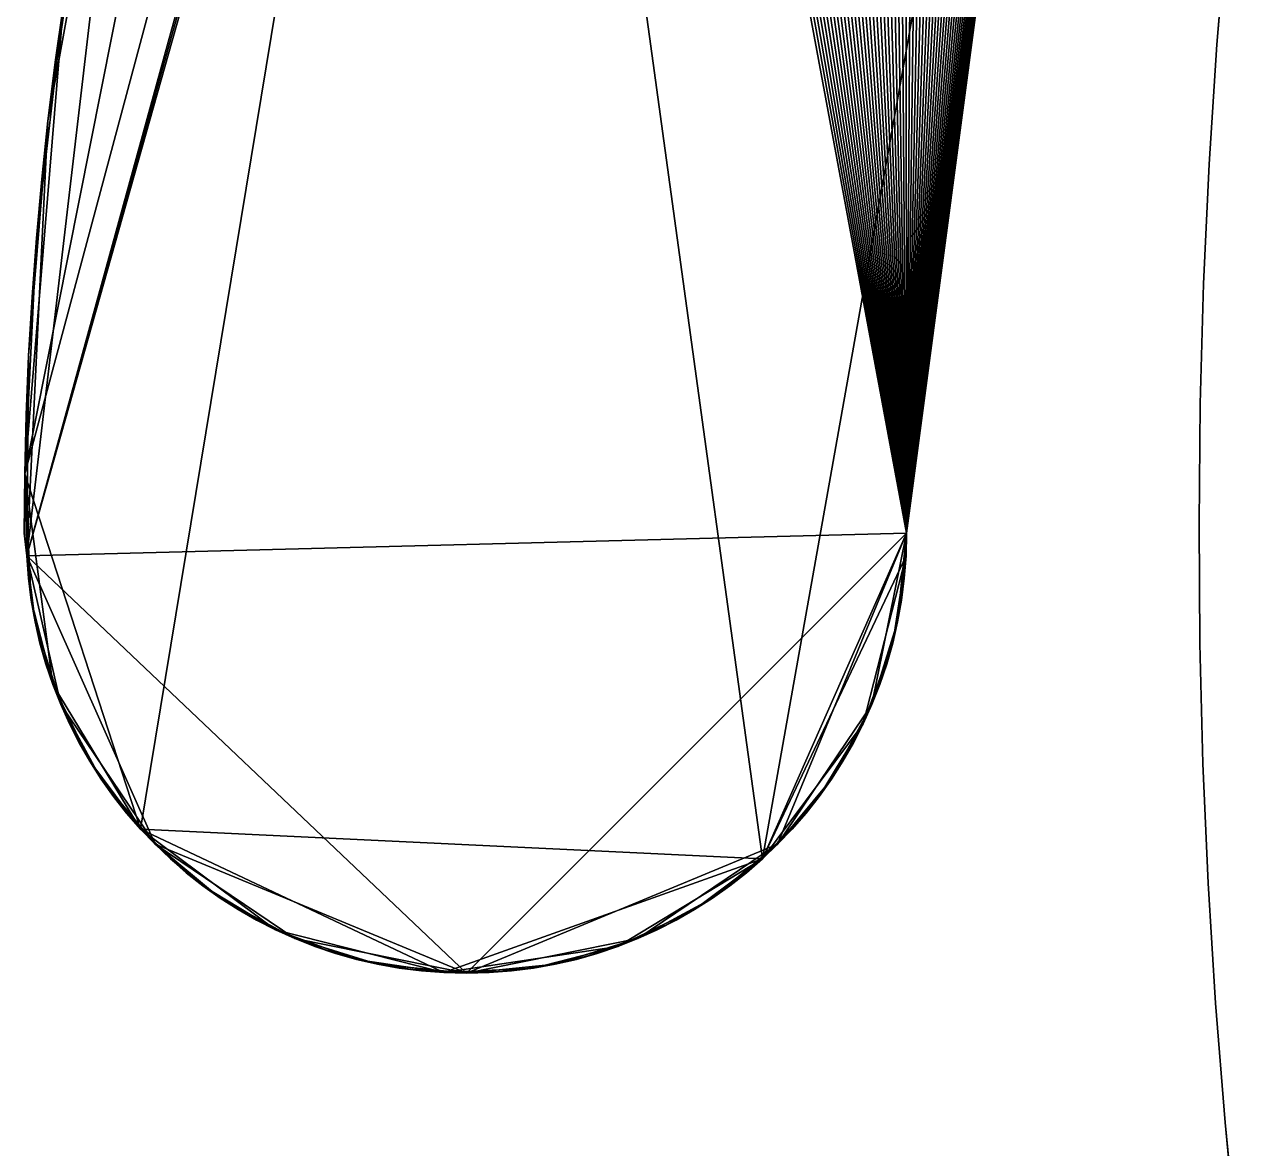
# Model space of a CAD drawing. Extents: x 0 to 16, y 0 to 13.9.
# Drawn here: x 1.864 to 3.93, y 6.951 to 8.867 of the extents above; entities that cross this region are included whole.
import ezdxf

# ---------------------------------------------------------------- set-up
doc = ezdxf.new("R2010")
doc.units = 0
doc.layers.get('0').update_dxf_attribs({"linetype": 'continuous'})

# ---------------------------------------------------------------- blocks, each defined once
blk = doc.blocks.new('FACE015')
at = {"color": 0}
for p, q in [((3.86522, 8.01609), (3.86734, 8.22044)), ((3.86734, 8.22044), (3.86522, 8.01609))]:
    blk.add_line(p, q, dxfattribs=at)
blk = doc.blocks.new('FACE018')
at = {"color": 0}
for p, q in [((3.88086, 7.4032), (3.87198, 7.60742)), ((3.87198, 7.60742), (3.88086, 7.4032))]:
    blk.add_line(p, q, dxfattribs=at)
blk = doc.blocks.new('FACE020')
at = {"color": 0}
for p, q in [((3.90963, 6.99525), (3.89341, 7.19913)), ((3.89341, 7.19913), (3.90963, 6.99525))]:
    blk.add_line(p, q, dxfattribs=at)
blk = doc.blocks.new('FACE021')
at = {"color": 0}
for p, q in [((3.92951, 6.79161), (3.90963, 6.99525)), ((3.90963, 6.99525), (3.92951, 6.79161))]:
    blk.add_line(p, q, dxfattribs=at)
blk = doc.blocks.new('FACE479')
at = {"color": 0}
for p, q in [((3.89341, 7.19913), (3.90963, 6.99525)), ((3.90963, 6.99525), (3.89341, 7.19913))]:
    blk.add_line(p, q, dxfattribs=at)
blk = doc.blocks.new('FACE480')
at = {"color": 0}
for p, q in [((3.88086, 7.4032), (3.89341, 7.19913)), ((3.89341, 7.19913), (3.88086, 7.4032))]:
    blk.add_line(p, q, dxfattribs=at)
blk = doc.blocks.new('FACE481')
at = {"color": 0}
for p, q in [((3.87198, 7.60742), (3.88086, 7.4032)), ((3.88086, 7.4032), (3.87198, 7.60742))]:
    blk.add_line(p, q, dxfattribs=at)
blk = doc.blocks.new('FACE483')
at = {"color": 0}
for p, q in [((3.86522, 8.01609), (3.86677, 7.81173)), ((3.86677, 7.81173), (3.86522, 8.01609))]:
    blk.add_line(p, q, dxfattribs=at)
blk = doc.blocks.new('FACE484')
at = {"color": 0}
for p, q in [((3.86734, 8.22044), (3.86522, 8.01609)), ((3.86522, 8.01609), (3.86734, 8.22044))]:
    blk.add_line(p, q, dxfattribs=at)
blk = doc.blocks.new('FACE485')
at = {"color": 0}
for p, q in [((3.87313, 8.42474), (3.86734, 8.22044)), ((3.86734, 8.22044), (3.87313, 8.42474))]:
    blk.add_line(p, q, dxfattribs=at)
blk = doc.blocks.new('FACE488')
at = {"color": 0}
for p, q in [((3.91251, 9.0368), (3.89572, 8.83296)), ((3.89572, 8.83296), (3.91251, 9.0368))]:
    blk.add_line(p, q, dxfattribs=at)
blk = doc.blocks.new('FACE828')
at = {"color": 0}
for p, q in [((1.88451, 8.5031), (1.89357, 8.60318)), ((1.89357, 8.60318), (1.88451, 8.5031))]:
    blk.add_line(p, q, dxfattribs=at)
blk = doc.blocks.new('FACE831')
at = {"color": 0}
for p, q in [((1.86717, 8.20171), (1.87131, 8.30235)), ((1.87131, 8.30235), (1.86717, 8.20171))]:
    blk.add_line(p, q, dxfattribs=at)
blk = doc.blocks.new('FACE832')
at = {"color": 0}
for p, q in [((1.86468, 8.10092), (1.86717, 8.20171)), ((1.86717, 8.20171), (1.86468, 8.10092))]:
    blk.add_line(p, q, dxfattribs=at)
blk = doc.blocks.new('FACE833')
at = {"color": 0}
for p, q in [((1.86385, 8), (1.86468, 8.10092)), ((1.86468, 8.10092), (1.86385, 8))]:
    blk.add_line(p, q, dxfattribs=at)
blk = doc.blocks.new('FACE834')
at = {"color": 0}
for p, q in [((1.86801, 7.96141), (1.86385, 8)), ((1.86385, 8), (1.86801, 7.96141))]:
    blk.add_line(p, q, dxfattribs=at)
blk = doc.blocks.new('FACE835')
at = {"color": 0}
for p, q in [((1.87091, 7.92332), (1.86801, 7.96141)), ((1.86801, 7.96141), (1.87091, 7.92332))]:
    blk.add_line(p, q, dxfattribs=at)
blk = doc.blocks.new('FACE838')
at = {"color": 0}
for p, q in [((1.89065, 7.81256), (1.88227, 7.84885)), ((1.88227, 7.84885), (1.89065, 7.81256))]:
    blk.add_line(p, q, dxfattribs=at)
blk = doc.blocks.new('FACE839')
at = {"color": 0}
for p, q in [((1.90075, 7.77697), (1.89065, 7.81256)), ((1.89065, 7.81256), (1.90075, 7.77697))]:
    blk.add_line(p, q, dxfattribs=at)
blk = doc.blocks.new('FACE844')
at = {"color": 0}
for p, q in [((1.97561, 7.6111), (1.95755, 7.64251)), ((1.95755, 7.64251), (1.97561, 7.6111))]:
    blk.add_line(p, q, dxfattribs=at)
blk = doc.blocks.new('FACE848')
at = {"color": 0}
for p, q in [((2.06187, 7.49572), (2.0383, 7.52293)), ((2.0383, 7.52293), (2.06187, 7.49572))]:
    blk.add_line(p, q, dxfattribs=at)
blk = doc.blocks.new('FACE851')
at = {"color": 0}
for p, q in [((2.13996, 7.42126), (2.11275, 7.44484)), ((2.11275, 7.44484), (2.13996, 7.42126))]:
    blk.add_line(p, q, dxfattribs=at)
blk = doc.blocks.new('FACE854')
at = {"color": 0}
for p, q in [((2.22813, 7.35858), (2.1977, 7.37809)), ((2.1977, 7.37809), (2.22813, 7.35858))]:
    blk.add_line(p, q, dxfattribs=at)
blk = doc.blocks.new('FACE857')
at = {"color": 0}
for p, q in [((2.3251, 7.30894), (2.29188, 7.32396)), ((2.29188, 7.32396), (2.3251, 7.30894))]:
    blk.add_line(p, q, dxfattribs=at)
blk = doc.blocks.new('FACE858')
at = {"color": 0}
for p, q in [((2.35916, 7.29551), (2.3251, 7.30894)), ((2.3251, 7.30894), (2.35916, 7.29551))]:
    blk.add_line(p, q, dxfattribs=at)
blk = doc.blocks.new('FACE859')
at = {"color": 0}
for p, q in [((2.39401, 7.28372), (2.35916, 7.29551)), ((2.35916, 7.29551), (2.39401, 7.28372))]:
    blk.add_line(p, q, dxfattribs=at)
blk = doc.blocks.new('FACE861')
at = {"color": 0}
for p, q in [((2.46588, 7.26524), (2.4296, 7.27361)), ((2.4296, 7.27361), (2.46588, 7.26524))]:
    blk.add_line(p, q, dxfattribs=at)
blk = doc.blocks.new('FACE866')
at = {"color": 0}
for p, q in [((2.65563, 7.25098), (2.61703, 7.25)), ((2.61703, 7.25), (2.65563, 7.25098))]:
    blk.add_line(p, q, dxfattribs=at)
blk = doc.blocks.new('FACE868')
at = {"color": 0}
for p, q in [((2.73125, 7.25864), (2.69372, 7.25387)), ((2.69372, 7.25387), (2.73125, 7.25864))]:
    blk.add_line(p, q, dxfattribs=at)
blk = doc.blocks.new('FACE869')
at = {"color": 0}
for p, q in [((2.76818, 7.26524), (2.73125, 7.25864)), ((2.73125, 7.25864), (2.76818, 7.26524))]:
    blk.add_line(p, q, dxfattribs=at)
blk = doc.blocks.new('FACE872')
at = {"color": 0}
for p, q in [((2.87491, 7.29551), (2.84006, 7.28372)), ((2.84006, 7.28372), (2.87491, 7.29551))]:
    blk.add_line(p, q, dxfattribs=at)
blk = doc.blocks.new('FACE876')
at = {"color": 0}
for p, q in [((3.00594, 7.35858), (2.97453, 7.34052)), ((2.97453, 7.34052), (3.00594, 7.35858))]:
    blk.add_line(p, q, dxfattribs=at)
blk = doc.blocks.new('FACE878')
at = {"color": 0}
for p, q in [((3.06577, 7.399), (3.03637, 7.37809)), ((3.03637, 7.37809), (3.06577, 7.399))]:
    blk.add_line(p, q, dxfattribs=at)
blk = doc.blocks.new('FACE882')
at = {"color": 0}
for p, q in [((3.1722, 7.49572), (3.14736, 7.46967)), ((3.14736, 7.46967), (3.1722, 7.49572))]:
    blk.add_line(p, q, dxfattribs=at)
blk = doc.blocks.new('FACE883')
at = {"color": 0}
for p, q in [((3.19577, 7.52293), (3.1722, 7.49572)), ((3.1722, 7.49572), (3.19577, 7.52293))]:
    blk.add_line(p, q, dxfattribs=at)
blk = doc.blocks.new('FACE884')
at = {"color": 0}
for p, q in [((3.21803, 7.55126), (3.19577, 7.52293)), ((3.19577, 7.52293), (3.21803, 7.55126))]:
    blk.add_line(p, q, dxfattribs=at)
blk = doc.blocks.new('FACE885')
at = {"color": 0}
for p, q in [((3.23895, 7.58067), (3.21803, 7.55126)), ((3.21803, 7.55126), (3.23895, 7.58067))]:
    blk.add_line(p, q, dxfattribs=at)
blk = doc.blocks.new('FACE888')
at = {"color": 0}
for p, q in [((3.29308, 7.67484), (3.27651, 7.64251)), ((3.27651, 7.64251), (3.29308, 7.67484))]:
    blk.add_line(p, q, dxfattribs=at)
blk = doc.blocks.new('FACE894')
at = {"color": 0}
for p, q in [((3.35839, 7.88578), (3.3518, 7.84885)), ((3.3518, 7.84885), (3.35839, 7.88578))]:
    blk.add_line(p, q, dxfattribs=at)
blk = doc.blocks.new('FACE898')
at = {"color": 0}
for p, q in [((3.73001, 10.7369), (3.36703, 8)), ((3.36703, 8), (3.73001, 10.7369))]:
    blk.add_line(p, q, dxfattribs=at)
blk = doc.blocks.new('FACE1023')
at = {"color": 0}
for p, q in [((3.36703, 8), (3.73001, 10.7369)), ((3.73001, 10.7369), (3.36703, 8))]:
    blk.add_line(p, q, dxfattribs=at)
blk = doc.blocks.new('FACE1025')
at = {"color": 0}
for p, q in [((3.36606, 7.96141), (3.36703, 8)), ((3.36703, 8), (3.36606, 7.96141))]:
    blk.add_line(p, q, dxfattribs=at)
blk = doc.blocks.new('FACE1028')
at = {"color": 0}
for p, q in [((3.36606, 7.96141), (3.36316, 7.92332)), ((3.36316, 7.92332), (3.36606, 7.96141))]:
    blk.add_line(p, q, dxfattribs=at)
blk = doc.blocks.new('FACE1030')
at = {"color": 0}
for p, q in [((3.36316, 7.92332), (3.35839, 7.88578)), ((3.35839, 7.88578), (3.36316, 7.92332))]:
    blk.add_line(p, q, dxfattribs=at)
blk = doc.blocks.new('FACE1032')
at = {"color": 0}
for p, q in [((3.35839, 7.88578), (3.3518, 7.84885)), ((3.3518, 7.84885), (3.35839, 7.88578))]:
    blk.add_line(p, q, dxfattribs=at)
blk = doc.blocks.new('FACE1037')
at = {"color": 0}
for p, q in [((3.32152, 7.74212), (3.33331, 7.77697)), ((3.33331, 7.77697), (3.32152, 7.74212))]:
    blk.add_line(p, q, dxfattribs=at)
blk = doc.blocks.new('FACE1042')
at = {"color": 0}
for p, q in [((3.30809, 7.70807), (3.29308, 7.67484)), ((3.29308, 7.67484), (3.30809, 7.70807))]:
    blk.add_line(p, q, dxfattribs=at)
blk = doc.blocks.new('FACE1044')
at = {"color": 0}
for p, q in [((3.29308, 7.67484), (3.27651, 7.64251)), ((3.27651, 7.64251), (3.29308, 7.67484))]:
    blk.add_line(p, q, dxfattribs=at)
blk = doc.blocks.new('FACE1049')
at = {"color": 0}
for p, q in [((3.21803, 7.55126), (3.23895, 7.58067)), ((3.23895, 7.58067), (3.21803, 7.55126))]:
    blk.add_line(p, q, dxfattribs=at)
blk = doc.blocks.new('FACE1050')
at = {"color": 0}
for p, q in [((3.23895, 7.58067), (3.21803, 7.55126)), ((3.21803, 7.55126), (3.23895, 7.58067))]:
    blk.add_line(p, q, dxfattribs=at)
blk = doc.blocks.new('FACE1051')
at = {"color": 0}
for p, q in [((3.19577, 7.52293), (3.21803, 7.55126)), ((3.21803, 7.55126), (3.19577, 7.52293))]:
    blk.add_line(p, q, dxfattribs=at)
blk = doc.blocks.new('FACE1053')
at = {"color": 0}
for p, q in [((3.1722, 7.49572), (3.19577, 7.52293)), ((3.19577, 7.52293), (3.1722, 7.49572))]:
    blk.add_line(p, q, dxfattribs=at)
blk = doc.blocks.new('FACE1054')
at = {"color": 0}
for p, q in [((3.19577, 7.52293), (3.1722, 7.49572)), ((3.1722, 7.49572), (3.19577, 7.52293))]:
    blk.add_line(p, q, dxfattribs=at)
blk = doc.blocks.new('FACE1055')
at = {"color": 0}
for p, q in [((3.14736, 7.46967), (3.1722, 7.49572)), ((3.1722, 7.49572), (3.14736, 7.46967))]:
    blk.add_line(p, q, dxfattribs=at)
blk = doc.blocks.new('FACE1059')
at = {"color": 0}
for p, q in [((3.0941, 7.42126), (3.12132, 7.44484)), ((3.12132, 7.44484), (3.0941, 7.42126))]:
    blk.add_line(p, q, dxfattribs=at)
blk = doc.blocks.new('FACE1060')
at = {"color": 0}
for p, q in [((3.12132, 7.44484), (3.0941, 7.42126)), ((3.0941, 7.42126), (3.12132, 7.44484))]:
    blk.add_line(p, q, dxfattribs=at)
blk = doc.blocks.new('FACE1061')
at = {"color": 0}
for p, q in [((3.06577, 7.399), (3.0941, 7.42126)), ((3.0941, 7.42126), (3.06577, 7.399))]:
    blk.add_line(p, q, dxfattribs=at)
blk = doc.blocks.new('FACE1062')
at = {"color": 0}
for p, q in [((3.0941, 7.42126), (3.06577, 7.399)), ((3.06577, 7.399), (3.0941, 7.42126))]:
    blk.add_line(p, q, dxfattribs=at)
blk = doc.blocks.new('FACE1063')
at = {"color": 0}
for p, q in [((3.03637, 7.37809), (3.06577, 7.399)), ((3.06577, 7.399), (3.03637, 7.37809))]:
    blk.add_line(p, q, dxfattribs=at)
blk = doc.blocks.new('FACE1064')
at = {"color": 0}
for p, q in [((3.06577, 7.399), (3.03637, 7.37809)), ((3.03637, 7.37809), (3.06577, 7.399))]:
    blk.add_line(p, q, dxfattribs=at)
blk = doc.blocks.new('FACE1066')
at = {"color": 0}
for p, q in [((3.03637, 7.37809), (3.00594, 7.35858)), ((3.00594, 7.35858), (3.03637, 7.37809))]:
    blk.add_line(p, q, dxfattribs=at)
blk = doc.blocks.new('FACE1067')
at = {"color": 0}
for p, q in [((2.97453, 7.34052), (3.00594, 7.35858)), ((3.00594, 7.35858), (2.97453, 7.34052))]:
    blk.add_line(p, q, dxfattribs=at)
blk = doc.blocks.new('FACE1068')
at = {"color": 0}
for p, q in [((3.00594, 7.35858), (2.97453, 7.34052)), ((2.97453, 7.34052), (3.00594, 7.35858))]:
    blk.add_line(p, q, dxfattribs=at)
blk = doc.blocks.new('FACE1070')
at = {"color": 0}
for p, q in [((2.97453, 7.34052), (2.94219, 7.32396)), ((2.94219, 7.32396), (2.97453, 7.34052))]:
    blk.add_line(p, q, dxfattribs=at)
blk = doc.blocks.new('FACE1072')
at = {"color": 0}
for p, q in [((2.94219, 7.32396), (2.90897, 7.30894)), ((2.90897, 7.30894), (2.94219, 7.32396))]:
    blk.add_line(p, q, dxfattribs=at)
blk = doc.blocks.new('FACE1075')
at = {"color": 0}
for p, q in [((2.84006, 7.28372), (2.87491, 7.29551)), ((2.87491, 7.29551), (2.84006, 7.28372))]:
    blk.add_line(p, q, dxfattribs=at)
blk = doc.blocks.new('FACE1076')
at = {"color": 0}
for p, q in [((2.87491, 7.29551), (2.84006, 7.28372)), ((2.84006, 7.28372), (2.87491, 7.29551))]:
    blk.add_line(p, q, dxfattribs=at)
blk = doc.blocks.new('FACE1079')
at = {"color": 0}
for p, q in [((2.76818, 7.26524), (2.80447, 7.27361)), ((2.80447, 7.27361), (2.76818, 7.26524))]:
    blk.add_line(p, q, dxfattribs=at)
blk = doc.blocks.new('FACE1087')
at = {"color": 0}
for p, q in [((2.61703, 7.25), (2.65563, 7.25098)), ((2.65563, 7.25098), (2.61703, 7.25))]:
    blk.add_line(p, q, dxfattribs=at)
blk = doc.blocks.new('FACE1088')
at = {"color": 0}
for p, q in [((2.65563, 7.25098), (2.61703, 7.25)), ((2.61703, 7.25), (2.65563, 7.25098))]:
    blk.add_line(p, q, dxfattribs=at)
blk = doc.blocks.new('FACE1092')
at = {"color": 0}
for p, q in [((2.57844, 7.25098), (2.54035, 7.25387)), ((2.54035, 7.25387), (2.57844, 7.25098))]:
    blk.add_line(p, q, dxfattribs=at)
blk = doc.blocks.new('FACE1093')
at = {"color": 0}
for p, q in [((2.50282, 7.25864), (2.54035, 7.25387)), ((2.54035, 7.25387), (2.50282, 7.25864))]:
    blk.add_line(p, q, dxfattribs=at)
blk = doc.blocks.new('FACE1094')
at = {"color": 0}
for p, q in [((2.54035, 7.25387), (2.50282, 7.25864)), ((2.50282, 7.25864), (2.54035, 7.25387))]:
    blk.add_line(p, q, dxfattribs=at)
blk = doc.blocks.new('FACE1096')
at = {"color": 0}
for p, q in [((2.50282, 7.25864), (2.46588, 7.26524)), ((2.46588, 7.26524), (2.50282, 7.25864))]:
    blk.add_line(p, q, dxfattribs=at)
blk = doc.blocks.new('FACE1097')
at = {"color": 0}
for p, q in [((2.4296, 7.27361), (2.46588, 7.26524)), ((2.46588, 7.26524), (2.4296, 7.27361))]:
    blk.add_line(p, q, dxfattribs=at)
blk = doc.blocks.new('FACE1098')
at = {"color": 0}
for p, q in [((2.46588, 7.26524), (2.4296, 7.27361)), ((2.4296, 7.27361), (2.46588, 7.26524))]:
    blk.add_line(p, q, dxfattribs=at)
blk = doc.blocks.new('FACE1103')
at = {"color": 0}
for p, q in [((2.3251, 7.30894), (2.35916, 7.29551)), ((2.35916, 7.29551), (2.3251, 7.30894))]:
    blk.add_line(p, q, dxfattribs=at)
blk = doc.blocks.new('FACE1106')
at = {"color": 0}
for p, q in [((2.3251, 7.30894), (2.29188, 7.32396)), ((2.29188, 7.32396), (2.3251, 7.30894))]:
    blk.add_line(p, q, dxfattribs=at)
blk = doc.blocks.new('FACE1108')
at = {"color": 0}
for p, q in [((2.29188, 7.32396), (2.25954, 7.34052)), ((2.25954, 7.34052), (2.29188, 7.32396))]:
    blk.add_line(p, q, dxfattribs=at)

msp = doc.modelspace()

# ---------------------------------------------------------------- linework, layer by layer
at = {"color": 0}
for points in [[(3.10583, 11.3421), (3.08269, 11.3388), (3.36703, 8)], [(3.12914, 11.3444), (3.10583, 11.3421), (3.36703, 8)], [(3.15259, 11.3458), (3.12914, 11.3444), (3.36703, 8)], [(3.17616, 11.3462), (3.15259, 11.3458), (3.36703, 8)], [(3.1998, 11.3455), (3.17616, 11.3462), (3.36703, 8)], [(3.2235, 11.3439), (3.1998, 11.3455), (3.36703, 8)], [(3.24722, 11.3412), (3.2235, 11.3439), (3.36703, 8)], [(3.27094, 11.3375), (3.24722, 11.3412), (3.36703, 8)], [(3.01459, 11.3232), (2.99243, 11.3162), (3.36703, 8)], [(3.03704, 11.3293), (3.01459, 11.3232), (3.36703, 8)], [(3.05975, 11.3345), (3.03704, 11.3293), (3.36703, 8)], [(3.08269, 11.3388), (3.05975, 11.3345), (3.36703, 8)], [(3.29461, 11.3327), (3.27094, 11.3375), (3.36703, 8)], [(3.31822, 11.3269), (3.29461, 11.3327), (3.36703, 8)], [(3.34174, 11.32), (3.31822, 11.3269), (3.36703, 8)], [(3.36703, 8), (3.36493, 11.3121), (3.34174, 11.32)], [(2.9491, 11.2993), (2.92799, 11.2896), (3.36703, 8)], [(2.97059, 11.3082), (2.9491, 11.2993), (3.36703, 8)], [(2.99243, 11.3162), (2.97059, 11.3082), (3.36703, 8)], [(3.36703, 8), (3.38759, 11.3033), (3.36493, 11.3121)], [(3.36703, 8), (3.40969, 11.2936), (3.38759, 11.3033)], [(2.90728, 11.279), (2.88701, 11.2675), (3.36703, 8)], [(2.92799, 11.2896), (2.90728, 11.279), (3.36703, 8)], [(3.36703, 8), (3.43122, 11.283), (3.40969, 11.2936)], [(3.36703, 8), (3.45216, 11.2715), (3.43122, 11.283)], [(2.88701, 11.2675), (2.86721, 11.2551), (3.36703, 8)], [(3.36703, 8), (3.47249, 11.2592), (3.45216, 11.2715)], [(3.36703, 8), (3.4922, 11.2461), (3.47249, 11.2592)], [(2.8479, 11.242), (2.82913, 11.2279), (3.36703, 8)], [(2.86721, 11.2551), (2.8479, 11.242), (3.36703, 8)], [(3.36703, 8), (3.51126, 11.2323), (3.4922, 11.2461)], [(2.82913, 11.2279), (2.8109, 11.2131), (3.36703, 8)], [(3.36703, 8), (3.52966, 11.2177), (3.51126, 11.2323)], [(3.36703, 8), (3.54738, 11.2024), (3.52966, 11.2177)], [(2.79327, 11.1975), (2.77624, 11.1811), (3.36703, 8)], [(2.8109, 11.2131), (2.79327, 11.1975), (3.36703, 8)], [(3.36703, 8), (3.56441, 11.1863), (3.54738, 11.2024)], [(2.77624, 11.1811), (2.75987, 11.1639), (1.86801, 7.96141)], [(2.77624, 11.1811), (1.86801, 7.96141), (3.36703, 8)], [(3.36703, 8), (3.58072, 11.1697), (3.56441, 11.1863)], [(2.75987, 11.1639), (2.74416, 11.1459), (1.86801, 7.96141)], [(3.36703, 8), (3.59631, 11.1523), (3.58072, 11.1697)], [(2.74416, 11.1459), (2.04781, 9.49123), (1.86801, 7.96141)], [(3.36703, 8), (3.61114, 11.1344), (3.59631, 11.1523)], [(3.36703, 8), (3.62521, 11.1159), (3.61114, 11.1344)], [(3.36703, 8), (3.63849, 11.0968), (3.62521, 11.1159)], [(3.36703, 8), (3.65097, 11.0772), (3.63849, 11.0968)], [(3.36703, 8), (3.66263, 11.0571), (3.65097, 11.0772)], [(3.36703, 8), (3.67346, 11.0365), (3.66263, 11.0571)], [(3.36703, 8), (3.68343, 11.0154), (3.67346, 11.0365)], [(3.36703, 8), (3.69253, 10.9939), (3.68343, 11.0154)], [(3.36703, 8), (3.70074, 10.9721), (3.69253, 10.9939)], [(1.86468, 8.10092), (2.29269, 10.2536), (2.6362, 10.9803)], [(2.06187, 7.49572), (1.86468, 8.10092), (2.6362, 10.9803)], [(3.12132, 7.44484), (2.06187, 7.49572), (2.6362, 10.9803)], [(3.72782, 10.8575), (3.12132, 7.44484), (2.6362, 10.9803)], [(3.36703, 8), (3.70804, 10.9498), (3.70074, 10.9721)], [(3.36703, 8), (3.71441, 10.9272), (3.70804, 10.9498)], [(3.36703, 8), (3.71985, 10.9043), (3.71441, 10.9272)], [(3.36703, 8), (3.72432, 10.881), (3.71985, 10.9043)], [(3.36703, 8), (3.72782, 10.8575), (3.72432, 10.881)], [(3.72782, 10.8575), (3.36703, 8), (3.12132, 7.44484)], [(3.72782, 10.8575), (3.73032, 10.8338), (3.36703, 8)], [(3.36703, 8), (3.73032, 10.8338), (3.72782, 10.8575)], [(3.73032, 10.8338), (3.7318, 10.8098), (3.36703, 8)], [(3.36703, 8), (3.7318, 10.8098), (3.73032, 10.8338)], [(3.7318, 10.8098), (3.73226, 10.7857), (3.36703, 8)], [(3.36703, 8), (3.73226, 10.7857), (3.7318, 10.8098)], [(3.73226, 10.7857), (3.73167, 10.7614), (3.36703, 8)], [(3.36703, 8), (3.73167, 10.7614), (3.73226, 10.7857)], [(3.73167, 10.7614), (3.73001, 10.7369), (3.36703, 8)], [(3.36703, 8), (3.73001, 10.7369), (3.73167, 10.7614)], [(3.73001, 10.7369), (3.36703, 8), (3.36703, 8), (3.73001, 10.7369)], [(1.86468, 8.10092), (1.9305, 8.90195), (2.29269, 10.2536)], [(2.04781, 9.49123), (1.90426, 8.70302), (1.86801, 7.96141)], [(2.04781, 9.49123), (1.96321, 9.09973), (1.90426, 8.70302)], [(1.96321, 9.09973), (1.9305, 8.90195), (1.90426, 8.70302)], [(3.89572, 8.83296), (3.89572, 8.83296), (3.91251, 9.0368), (3.91251, 9.0368)], [(1.86468, 8.10092), (1.88451, 8.5031), (1.9305, 8.90195)], [(1.88451, 8.5031), (1.90426, 8.70302), (1.9305, 8.90195)], [(1.90426, 8.70302), (1.91657, 8.80262), (1.9305, 8.90195)], [(1.9305, 8.90195), (1.91657, 8.80262), (1.90426, 8.70302)], [(1.91657, 8.80262), (1.91657, 8.80262), (1.9305, 8.90195), (1.9305, 8.90195)], [(3.88259, 8.62893), (3.88259, 8.62893), (3.89572, 8.83296), (3.89572, 8.83296)], [(3.89572, 8.83296), (3.89572, 8.83296), (3.88259, 8.62893), (3.88259, 8.62893)], [(1.90426, 8.70302), (1.90426, 8.70302), (1.91657, 8.80262), (1.91657, 8.80262)], [(1.90426, 8.70302), (1.87131, 8.30235), (1.86801, 7.96141)], [(1.90426, 8.70302), (1.88451, 8.5031), (1.87131, 8.30235)], [(1.88451, 8.5031), (1.89357, 8.60318), (1.90426, 8.70302)], [(1.90426, 8.70302), (1.89357, 8.60318), (1.88451, 8.5031)], [(1.89357, 8.60318), (1.89357, 8.60318), (1.90426, 8.70302), (1.90426, 8.70302)], [(3.87313, 8.42474), (3.87313, 8.42474), (3.88259, 8.62893), (3.88259, 8.62893)], [(3.88259, 8.62893), (3.88259, 8.62893), (3.87313, 8.42474), (3.87313, 8.42474)], [(1.86468, 8.10092), (1.87131, 8.30235), (1.88451, 8.5031)], [(1.87131, 8.30235), (1.87709, 8.40282), (1.88451, 8.5031)], [(1.88451, 8.5031), (1.87709, 8.40282), (1.87131, 8.30235)], [(1.87709, 8.40282), (1.87709, 8.40282), (1.88451, 8.5031), (1.88451, 8.5031)], [(3.86734, 8.22044), (3.86734, 8.22044), (3.87313, 8.42474), (3.87313, 8.42474)], [(1.87131, 8.30235), (1.87131, 8.30235), (1.87709, 8.40282), (1.87709, 8.40282)], [(1.86468, 8.10092), (1.86717, 8.20171), (1.87131, 8.30235)], [(1.87131, 8.30235), (1.86717, 8.20171), (1.86468, 8.10092)], [(1.87131, 8.30235), (1.86468, 8.10092), (1.86801, 7.96141)], [(1.86801, 7.96141), (1.86385, 8), (1.86468, 8.10092)], [(1.86468, 8.10092), (1.86385, 8), (1.86801, 7.96141)], [(1.87568, 7.88578), (1.86801, 7.96141), (1.86468, 8.10092)], [(1.91254, 7.74212), (1.87568, 7.88578), (1.86468, 8.10092)], [(2.06187, 7.49572), (1.91254, 7.74212), (1.86468, 8.10092)], [(3.86677, 7.81173), (3.86677, 7.81173), (3.86522, 8.01609), (3.86522, 8.01609)], [(1.86801, 7.96141), (2.61703, 7.25), (3.36703, 8)], [(2.61703, 7.25), (3.14736, 7.46967), (3.36703, 8)], [(3.36703, 8), (3.36606, 7.96141), (3.12132, 7.44484)], [(3.14736, 7.46967), (3.30809, 7.70807), (3.36703, 8)], [(3.30809, 7.70807), (3.3518, 7.84885), (3.36703, 8)], [(3.3518, 7.84885), (3.36316, 7.92332), (3.36703, 8)], [(3.36316, 7.92332), (3.36606, 7.96141), (3.36703, 8)], [(3.36703, 8), (3.36703, 8), (3.36606, 7.96141), (3.36606, 7.96141)], [(3.36703, 8), (3.36606, 7.96141), (3.36606, 7.96141), (3.36703, 8)], [(1.87568, 7.88578), (1.87091, 7.92332), (1.86801, 7.96141)], [(1.86801, 7.96141), (1.87091, 7.92332), (1.88227, 7.84885)], [(1.86801, 7.96141), (1.88227, 7.84885), (1.92597, 7.70807)], [(1.86801, 7.96141), (1.92597, 7.70807), (2.0867, 7.46967)], [(1.86801, 7.96141), (2.0867, 7.46967), (2.61703, 7.25)], [(3.36606, 7.96141), (3.29308, 7.67484), (3.12132, 7.44484)], [(3.36606, 7.96141), (3.34342, 7.81256), (3.29308, 7.67484)], [(3.36606, 7.96141), (3.35839, 7.88578), (3.34342, 7.81256)], [(3.36606, 7.96141), (3.36316, 7.92332), (3.35839, 7.88578)], [(3.36606, 7.96141), (3.36606, 7.96141), (3.36316, 7.92332), (3.36316, 7.92332)], [(3.36316, 7.92332), (3.36316, 7.92332), (3.36606, 7.96141), (3.36606, 7.96141)], [(1.87091, 7.92332), (1.87568, 7.88578), (1.88227, 7.84885)], [(1.87568, 7.88578), (1.87568, 7.88578), (1.87091, 7.92332), (1.87091, 7.92332)], [(3.3518, 7.84885), (3.35839, 7.88578), (3.36316, 7.92332)], [(3.36316, 7.92332), (3.36316, 7.92332), (3.35839, 7.88578), (3.35839, 7.88578)], [(3.35839, 7.88578), (3.35839, 7.88578), (3.36316, 7.92332), (3.36316, 7.92332)], [(1.89065, 7.81256), (1.88227, 7.84885), (1.87568, 7.88578)], [(1.91254, 7.74212), (1.89065, 7.81256), (1.87568, 7.88578)], [(1.88227, 7.84885), (1.88227, 7.84885), (1.87568, 7.88578), (1.87568, 7.88578)], [(3.35839, 7.88578), (3.3518, 7.84885), (3.34342, 7.81256)], [(3.3518, 7.84885), (3.3518, 7.84885), (3.35839, 7.88578), (3.35839, 7.88578)], [(1.88227, 7.84885), (1.89065, 7.81256), (1.90075, 7.77697)], [(1.88227, 7.84885), (1.90075, 7.77697), (1.92597, 7.70807)], [(3.30809, 7.70807), (3.33331, 7.77697), (3.3518, 7.84885)], [(3.33331, 7.77697), (3.34342, 7.81256), (3.3518, 7.84885)], [(3.3518, 7.84885), (3.3518, 7.84885), (3.34342, 7.81256), (3.34342, 7.81256)], [(3.34342, 7.81256), (3.34342, 7.81256), (3.3518, 7.84885), (3.3518, 7.84885)], [(3.3518, 7.84885), (3.34342, 7.81256), (3.34342, 7.81256), (3.3518, 7.84885)], [(1.91254, 7.74212), (1.90075, 7.77697), (1.89065, 7.81256)], [(3.34342, 7.81256), (3.32152, 7.74212), (3.29308, 7.67484)], [(3.34342, 7.81256), (3.33331, 7.77697), (3.32152, 7.74212)], [(3.34342, 7.81256), (3.34342, 7.81256), (3.33331, 7.77697), (3.33331, 7.77697)], [(3.33331, 7.77697), (3.33331, 7.77697), (3.34342, 7.81256), (3.34342, 7.81256)], [(3.34342, 7.81256), (3.33331, 7.77697), (3.33331, 7.77697), (3.34342, 7.81256)], [(3.87198, 7.60742), (3.87198, 7.60742), (3.86677, 7.81173), (3.86677, 7.81173)], [(3.86677, 7.81173), (3.86677, 7.81173), (3.87198, 7.60742), (3.87198, 7.60742)], [(1.90075, 7.77697), (1.91254, 7.74212), (1.92597, 7.70807)], [(1.91254, 7.74212), (1.91254, 7.74212), (1.90075, 7.77697), (1.90075, 7.77697)], [(3.30809, 7.70807), (3.32152, 7.74212), (3.33331, 7.77697)], [(3.33331, 7.77697), (3.33331, 7.77697), (3.32152, 7.74212), (3.32152, 7.74212)], [(3.33331, 7.77697), (3.32152, 7.74212), (3.32152, 7.74212), (3.33331, 7.77697)], [(1.94099, 7.67484), (1.92597, 7.70807), (1.91254, 7.74212)], [(1.97561, 7.6111), (1.94099, 7.67484), (1.91254, 7.74212)], [(2.06187, 7.49572), (1.97561, 7.6111), (1.91254, 7.74212)], [(1.92597, 7.70807), (1.92597, 7.70807), (1.91254, 7.74212), (1.91254, 7.74212)], [(3.32152, 7.74212), (3.30809, 7.70807), (3.29308, 7.67484)], [(3.32152, 7.74212), (3.32152, 7.74212), (3.30809, 7.70807), (3.30809, 7.70807)], [(3.30809, 7.70807), (3.30809, 7.70807), (3.32152, 7.74212), (3.32152, 7.74212)], [(3.32152, 7.74212), (3.30809, 7.70807), (3.30809, 7.70807), (3.32152, 7.74212)], [(1.92597, 7.70807), (1.94099, 7.67484), (1.95755, 7.64251)], [(1.92597, 7.70807), (1.95755, 7.64251), (1.99512, 7.58067)], [(1.92597, 7.70807), (1.99512, 7.58067), (2.0867, 7.46967)], [(1.94099, 7.67484), (1.94099, 7.67484), (1.92597, 7.70807), (1.92597, 7.70807)], [(3.14736, 7.46967), (3.23895, 7.58067), (3.30809, 7.70807)], [(3.23895, 7.58067), (3.27651, 7.64251), (3.30809, 7.70807)], [(3.27651, 7.64251), (3.29308, 7.67484), (3.30809, 7.70807)], [(3.30809, 7.70807), (3.30809, 7.70807), (3.29308, 7.67484), (3.29308, 7.67484)], [(3.29308, 7.67484), (3.29308, 7.67484), (3.30809, 7.70807), (3.30809, 7.70807)], [(1.97561, 7.6111), (1.95755, 7.64251), (1.94099, 7.67484)], [(1.95755, 7.64251), (1.95755, 7.64251), (1.94099, 7.67484), (1.94099, 7.67484)], [(3.29308, 7.67484), (3.21803, 7.55126), (3.12132, 7.44484)], [(3.29308, 7.67484), (3.25845, 7.6111), (3.21803, 7.55126)], [(3.29308, 7.67484), (3.27651, 7.64251), (3.25845, 7.6111)], [(3.27651, 7.64251), (3.27651, 7.64251), (3.29308, 7.67484), (3.29308, 7.67484)], [(1.95755, 7.64251), (1.97561, 7.6111), (1.99512, 7.58067)], [(3.23895, 7.58067), (3.25845, 7.6111), (3.27651, 7.64251)], [(3.27651, 7.64251), (3.27651, 7.64251), (3.25845, 7.6111), (3.25845, 7.6111)], [(3.25845, 7.6111), (3.25845, 7.6111), (3.27651, 7.64251), (3.27651, 7.64251)], [(3.27651, 7.64251), (3.25845, 7.6111), (3.25845, 7.6111), (3.27651, 7.64251)], [(2.01603, 7.55126), (1.99512, 7.58067), (1.97561, 7.6111)], [(2.06187, 7.49572), (2.01603, 7.55126), (1.97561, 7.6111)], [(1.99512, 7.58067), (1.99512, 7.58067), (1.97561, 7.6111), (1.97561, 7.6111)], [(3.25845, 7.6111), (3.23895, 7.58067), (3.21803, 7.55126)], [(3.25845, 7.6111), (3.25845, 7.6111), (3.23895, 7.58067), (3.23895, 7.58067)], [(3.23895, 7.58067), (3.23895, 7.58067), (3.25845, 7.6111), (3.25845, 7.6111)], [(3.25845, 7.6111), (3.23895, 7.58067), (3.23895, 7.58067), (3.25845, 7.6111)], [(1.99512, 7.58067), (2.01603, 7.55126), (2.0383, 7.52293)], [(1.99512, 7.58067), (2.0383, 7.52293), (2.0867, 7.46967)], [(2.01603, 7.55126), (2.01603, 7.55126), (1.99512, 7.58067), (1.99512, 7.58067)], [(3.14736, 7.46967), (3.19577, 7.52293), (3.23895, 7.58067)], [(3.19577, 7.52293), (3.21803, 7.55126), (3.23895, 7.58067)], [(2.06187, 7.49572), (2.0383, 7.52293), (2.01603, 7.55126)], [(2.0383, 7.52293), (2.0383, 7.52293), (2.01603, 7.55126), (2.01603, 7.55126)], [(3.21803, 7.55126), (3.1722, 7.49572), (3.12132, 7.44484)], [(3.21803, 7.55126), (3.19577, 7.52293), (3.1722, 7.49572)], [(3.21803, 7.55126), (3.19577, 7.52293), (3.19577, 7.52293), (3.21803, 7.55126)], [(2.0383, 7.52293), (2.06187, 7.49572), (2.0867, 7.46967)], [(3.14736, 7.46967), (3.1722, 7.49572), (3.19577, 7.52293)], [(2.11275, 7.44484), (2.0867, 7.46967), (2.06187, 7.49572)], [(2.1683, 7.399), (2.11275, 7.44484), (2.06187, 7.49572)], [(2.29188, 7.32396), (2.1683, 7.399), (2.06187, 7.49572)], [(2.57844, 7.25098), (2.29188, 7.32396), (2.06187, 7.49572)], [(3.12132, 7.44484), (2.57844, 7.25098), (2.06187, 7.49572)], [(2.0867, 7.46967), (2.0867, 7.46967), (2.06187, 7.49572), (2.06187, 7.49572)], [(3.1722, 7.49572), (3.14736, 7.46967), (3.12132, 7.44484)], [(3.1722, 7.49572), (3.14736, 7.46967), (3.14736, 7.46967), (3.1722, 7.49572)], [(2.0867, 7.46967), (2.11275, 7.44484), (2.13996, 7.42126)], [(2.0867, 7.46967), (2.13996, 7.42126), (2.1977, 7.37809)], [(2.0867, 7.46967), (2.1977, 7.37809), (2.3251, 7.30894)], [(2.0867, 7.46967), (2.3251, 7.30894), (2.61703, 7.25)], [(2.11275, 7.44484), (2.11275, 7.44484), (2.0867, 7.46967), (2.0867, 7.46967)], [(2.61703, 7.25), (2.90897, 7.30894), (3.14736, 7.46967)], [(2.90897, 7.30894), (3.03637, 7.37809), (3.14736, 7.46967)], [(3.03637, 7.37809), (3.0941, 7.42126), (3.14736, 7.46967)], [(3.0941, 7.42126), (3.12132, 7.44484), (3.14736, 7.46967)], [(3.14736, 7.46967), (3.14736, 7.46967), (3.12132, 7.44484), (3.12132, 7.44484)], [(3.12132, 7.44484), (3.12132, 7.44484), (3.14736, 7.46967), (3.14736, 7.46967)], [(3.14736, 7.46967), (3.12132, 7.44484), (3.12132, 7.44484), (3.14736, 7.46967)], [(2.1683, 7.399), (2.13996, 7.42126), (2.11275, 7.44484)], [(3.12132, 7.44484), (2.87491, 7.29551), (2.57844, 7.25098)], [(3.12132, 7.44484), (3.00594, 7.35858), (2.87491, 7.29551)], [(3.12132, 7.44484), (3.06577, 7.399), (3.00594, 7.35858)], [(3.12132, 7.44484), (3.0941, 7.42126), (3.06577, 7.399)], [(3.12132, 7.44484), (3.12132, 7.44484), (3.0941, 7.42126), (3.0941, 7.42126)], [(2.13996, 7.42126), (2.1683, 7.399), (2.1977, 7.37809)], [(2.1683, 7.399), (2.1683, 7.399), (2.13996, 7.42126), (2.13996, 7.42126)], [(3.03637, 7.37809), (3.06577, 7.399), (3.0941, 7.42126)], [(3.0941, 7.42126), (3.0941, 7.42126), (3.06577, 7.399), (3.06577, 7.399)], [(2.22813, 7.35858), (2.1977, 7.37809), (2.1683, 7.399)], [(2.29188, 7.32396), (2.22813, 7.35858), (2.1683, 7.399)], [(2.1977, 7.37809), (2.1977, 7.37809), (2.1683, 7.399), (2.1683, 7.399)], [(3.06577, 7.399), (3.03637, 7.37809), (3.00594, 7.35858)], [(3.89341, 7.19913), (3.89341, 7.19913), (3.88086, 7.4032), (3.88086, 7.4032)], [(2.1977, 7.37809), (2.22813, 7.35858), (2.25954, 7.34052)], [(2.1977, 7.37809), (2.25954, 7.34052), (2.3251, 7.30894)], [(2.90897, 7.30894), (2.97453, 7.34052), (3.03637, 7.37809)], [(2.97453, 7.34052), (3.00594, 7.35858), (3.03637, 7.37809)], [(3.03637, 7.37809), (3.03637, 7.37809), (3.00594, 7.35858), (3.00594, 7.35858)], [(3.00594, 7.35858), (3.00594, 7.35858), (3.03637, 7.37809), (3.03637, 7.37809)], [(2.29188, 7.32396), (2.25954, 7.34052), (2.22813, 7.35858)], [(2.25954, 7.34052), (2.25954, 7.34052), (2.22813, 7.35858), (2.22813, 7.35858)], [(3.00594, 7.35858), (2.94219, 7.32396), (2.87491, 7.29551)], [(3.00594, 7.35858), (2.97453, 7.34052), (2.94219, 7.32396)], [(2.25954, 7.34052), (2.29188, 7.32396), (2.3251, 7.30894)], [(2.29188, 7.32396), (2.29188, 7.32396), (2.25954, 7.34052), (2.25954, 7.34052)], [(2.25954, 7.34052), (2.25954, 7.34052), (2.29188, 7.32396), (2.29188, 7.32396)], [(2.90897, 7.30894), (2.94219, 7.32396), (2.97453, 7.34052)], [(2.97453, 7.34052), (2.97453, 7.34052), (2.94219, 7.32396), (2.94219, 7.32396)], [(2.94219, 7.32396), (2.94219, 7.32396), (2.97453, 7.34052), (2.97453, 7.34052)], [(2.35916, 7.29551), (2.3251, 7.30894), (2.29188, 7.32396)], [(2.4296, 7.27361), (2.35916, 7.29551), (2.29188, 7.32396)], [(2.57844, 7.25098), (2.4296, 7.27361), (2.29188, 7.32396)], [(2.29188, 7.32396), (2.29188, 7.32396), (2.3251, 7.30894), (2.3251, 7.30894)], [(2.94219, 7.32396), (2.90897, 7.30894), (2.87491, 7.29551)], [(2.94219, 7.32396), (2.94219, 7.32396), (2.90897, 7.30894), (2.90897, 7.30894)], [(2.90897, 7.30894), (2.90897, 7.30894), (2.94219, 7.32396), (2.94219, 7.32396)], [(2.3251, 7.30894), (2.35916, 7.29551), (2.39401, 7.28372)], [(2.3251, 7.30894), (2.39401, 7.28372), (2.46588, 7.26524)], [(2.3251, 7.30894), (2.46588, 7.26524), (2.61703, 7.25)], [(2.35916, 7.29551), (2.3251, 7.30894), (2.3251, 7.30894), (2.35916, 7.29551)], [(2.4296, 7.27361), (2.39401, 7.28372), (2.35916, 7.29551)], [(2.35916, 7.29551), (2.35916, 7.29551), (2.39401, 7.28372), (2.39401, 7.28372)], [(2.39401, 7.28372), (2.35916, 7.29551), (2.35916, 7.29551), (2.39401, 7.28372)], [(2.87491, 7.29551), (2.73125, 7.25864), (2.57844, 7.25098)], [(2.61703, 7.25), (2.76818, 7.26524), (2.90897, 7.30894)], [(2.87491, 7.29551), (2.80447, 7.27361), (2.73125, 7.25864)], [(2.76818, 7.26524), (2.84006, 7.28372), (2.90897, 7.30894)], [(2.87491, 7.29551), (2.84006, 7.28372), (2.80447, 7.27361)], [(2.84006, 7.28372), (2.87491, 7.29551), (2.90897, 7.30894)], [(2.90897, 7.30894), (2.90897, 7.30894), (2.87491, 7.29551), (2.87491, 7.29551)], [(2.87491, 7.29551), (2.87491, 7.29551), (2.90897, 7.30894), (2.90897, 7.30894)], [(2.90897, 7.30894), (2.87491, 7.29551), (2.87491, 7.29551), (2.90897, 7.30894)], [(2.39401, 7.28372), (2.4296, 7.27361), (2.46588, 7.26524)], [(2.4296, 7.27361), (2.4296, 7.27361), (2.39401, 7.28372), (2.39401, 7.28372)], [(2.39401, 7.28372), (2.39401, 7.28372), (2.4296, 7.27361), (2.4296, 7.27361)], [(2.4296, 7.27361), (2.39401, 7.28372), (2.39401, 7.28372), (2.4296, 7.27361)], [(2.50282, 7.25864), (2.46588, 7.26524), (2.4296, 7.27361)], [(2.57844, 7.25098), (2.50282, 7.25864), (2.4296, 7.27361)], [(2.80447, 7.27361), (2.76818, 7.26524), (2.73125, 7.25864)], [(2.76818, 7.26524), (2.80447, 7.27361), (2.84006, 7.28372)], [(2.80447, 7.27361), (2.80447, 7.27361), (2.76818, 7.26524), (2.76818, 7.26524)], [(2.80447, 7.27361), (2.76818, 7.26524), (2.76818, 7.26524), (2.80447, 7.27361)], [(2.84006, 7.28372), (2.84006, 7.28372), (2.80447, 7.27361), (2.80447, 7.27361)], [(2.80447, 7.27361), (2.80447, 7.27361), (2.84006, 7.28372), (2.84006, 7.28372)], [(2.84006, 7.28372), (2.80447, 7.27361), (2.80447, 7.27361), (2.84006, 7.28372)], [(2.46588, 7.26524), (2.50282, 7.25864), (2.54035, 7.25387)], [(2.46588, 7.26524), (2.54035, 7.25387), (2.61703, 7.25)], [(2.50282, 7.25864), (2.50282, 7.25864), (2.46588, 7.26524), (2.46588, 7.26524)], [(2.46588, 7.26524), (2.46588, 7.26524), (2.50282, 7.25864), (2.50282, 7.25864)], [(2.57844, 7.25098), (2.54035, 7.25387), (2.50282, 7.25864)], [(2.54035, 7.25387), (2.54035, 7.25387), (2.50282, 7.25864), (2.50282, 7.25864)], [(2.54035, 7.25387), (2.57844, 7.25098), (2.61703, 7.25)], [(2.57844, 7.25098), (2.57844, 7.25098), (2.54035, 7.25387), (2.54035, 7.25387)], [(2.54035, 7.25387), (2.54035, 7.25387), (2.57844, 7.25098), (2.57844, 7.25098)], [(2.73125, 7.25864), (2.65563, 7.25098), (2.57844, 7.25098)], [(2.65563, 7.25098), (2.61703, 7.25), (2.57844, 7.25098)], [(2.61703, 7.25), (2.61703, 7.25), (2.57844, 7.25098), (2.57844, 7.25098)], [(2.57844, 7.25098), (2.57844, 7.25098), (2.61703, 7.25), (2.61703, 7.25)], [(2.61703, 7.25), (2.57844, 7.25098), (2.57844, 7.25098), (2.61703, 7.25)], [(2.61703, 7.25), (2.69372, 7.25387), (2.76818, 7.26524)], [(2.61703, 7.25), (2.65563, 7.25098), (2.69372, 7.25387)], [(2.73125, 7.25864), (2.69372, 7.25387), (2.65563, 7.25098)], [(2.69372, 7.25387), (2.69372, 7.25387), (2.65563, 7.25098), (2.65563, 7.25098)], [(2.65563, 7.25098), (2.65563, 7.25098), (2.69372, 7.25387), (2.69372, 7.25387)], [(2.69372, 7.25387), (2.65563, 7.25098), (2.65563, 7.25098), (2.69372, 7.25387)], [(2.69372, 7.25387), (2.73125, 7.25864), (2.76818, 7.26524)], [(2.69372, 7.25387), (2.69372, 7.25387), (2.73125, 7.25864), (2.73125, 7.25864)], [(2.73125, 7.25864), (2.69372, 7.25387), (2.69372, 7.25387), (2.73125, 7.25864)], [(2.73125, 7.25864), (2.73125, 7.25864), (2.76818, 7.26524), (2.76818, 7.26524)], [(2.76818, 7.26524), (2.73125, 7.25864), (2.73125, 7.25864), (2.76818, 7.26524)], [(3.90963, 6.99525), (3.90963, 6.99525), (3.92951, 6.79161), (3.92951, 6.79161)]]:
    msp.add_lwpolyline(points, close=True, dxfattribs=at)

# ---------------------------------------------------------------- block references
for name in ['FACE898', 'FACE1023', 'FACE488', 'FACE828', 'FACE485', 'FACE831', 'FACE832', 'FACE015', 'FACE484', 'FACE833', 'FACE483', 'FACE834', 'FACE1025', 'FACE835', 'FACE1028', 'FACE1030', 'FACE894', 'FACE1032', 'FACE838', 'FACE839', 'FACE1037', 'FACE1042', 'FACE888', 'FACE1044', 'FACE844', 'FACE018', 'FACE481', 'FACE885', 'FACE1049', 'FACE1050', 'FACE884', 'FACE1051', 'FACE848', 'FACE883', 'FACE1053', 'FACE1054', 'FACE882', 'FACE1055', 'FACE851', 'FACE1059', 'FACE1060', 'FACE1061', 'FACE1062', 'FACE878', 'FACE1063', 'FACE1064', 'FACE480', 'FACE854', 'FACE1066', 'FACE876', 'FACE1067', 'FACE1068', 'FACE1108', 'FACE1070', 'FACE857', 'FACE1106', 'FACE1072', 'FACE858', 'FACE1103', 'FACE859', 'FACE872', 'FACE1075', 'FACE1076', 'FACE861', 'FACE1097', 'FACE1098', 'FACE1079', 'FACE1096', 'FACE1093', 'FACE1094', 'FACE1092', 'FACE866', 'FACE1087', 'FACE1088', 'FACE868', 'FACE869', 'FACE020', 'FACE479', 'FACE021']:
    msp.add_blockref(name, (0, 0))

doc.saveas('drawing.dxf')
